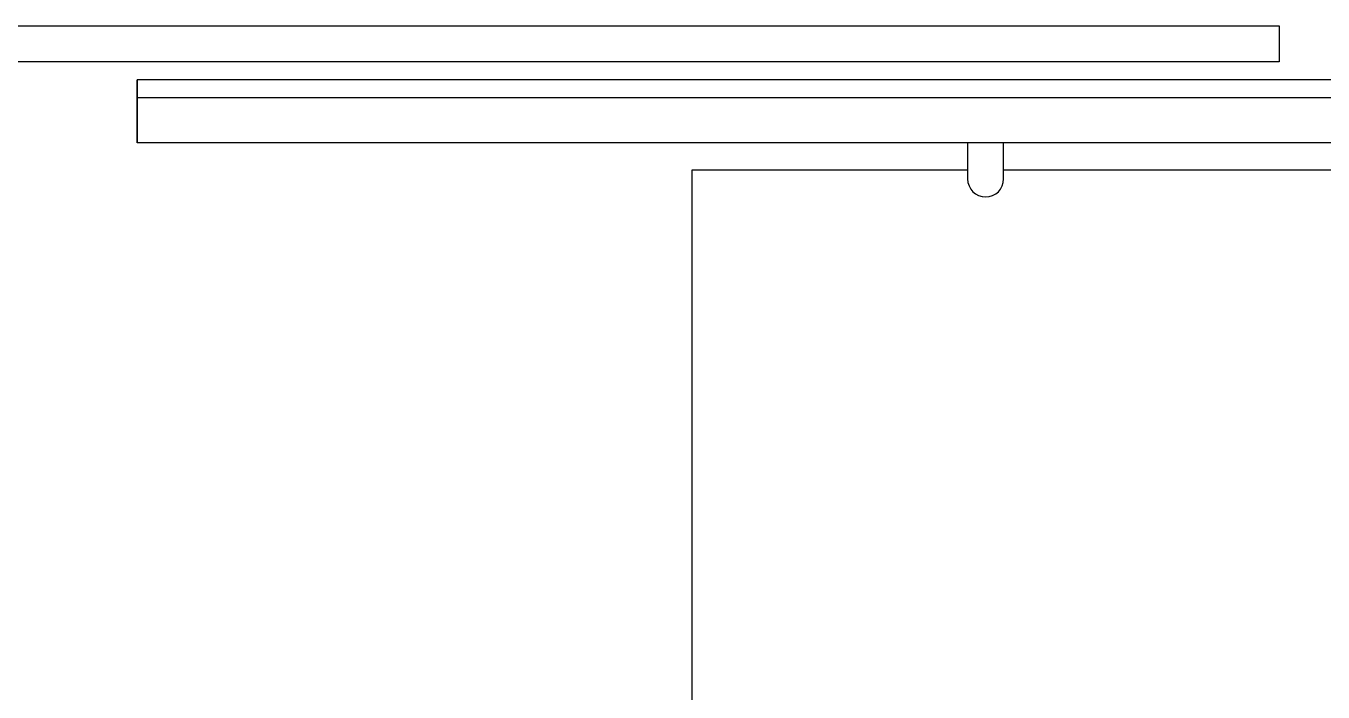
# Model space of a CAD drawing. Header units: millimetres. Extents: x 2625.3 to 2681.2, y 1230 to 1238.4.
# Drawn here: x 2631.723 to 2632.443, y 1234.674 to 1235.044 of the extents above; entities that cross this region are included whole.
import ezdxf

# ---------------------------------------------------------------- set-up
doc = ezdxf.new("R2010")
doc.units = ezdxf.units.MM
doc.layers.add('LAYOUT', color=253, linetype='Continuous')

# ---------------------------------------------------------------- blocks, each defined once
blk = doc.blocks.new('A$C1D086241')
for p, q in [((0, 0.597), (1.282, 0.597)), ((1.282, 0.597), (1.282, 0.444)), ((1.297, 0.444), (1.277, 0.444)), ((1.297, 0.424), (1.297, 0.444)), ((1.277, 0.424), (1.297, 0.424)), ((1.282, 0.424), (1.282, 0.218))]:
    blk.add_line(p, q)
blk.add_arc((1.277, 0.434), 0.01, 90, 270)

msp = doc.modelspace()

# ---------------------------------------------------------------- linework, layer by layer
for p, q in [((2633.29466, 1235.01424), (2631.78466, 1235.01424)), ((2631.78466, 1235.01424), (2631.78466, 1235.00424)), ((2631.78466, 1234.97924), (2631.78466, 1235.01424)), ((2633.29466, 1235.00424), (2631.78466, 1235.00424)), ((2631.78466, 1235.00424), (2631.78466, 1234.97924)), ((2633.29466, 1234.97924), (2631.78466, 1234.97924))]:
    msp.add_line(p, q)
msp.add_lwpolyline([(2632.41866, 1235.04424), (2632.41866, 1235.02424), (2631.44866, 1235.02424), (2631.44866, 1235.04424), (2632.41866, 1235.04424)])

# ---------------------------------------------------------------- block references
at = {"layer": 'LAYOUT', "rotation": 90}
msp.add_blockref('A$C1D086241', (2632.68966, 1233.68224), dxfattribs=at)

doc.saveas('drawing.dxf')
